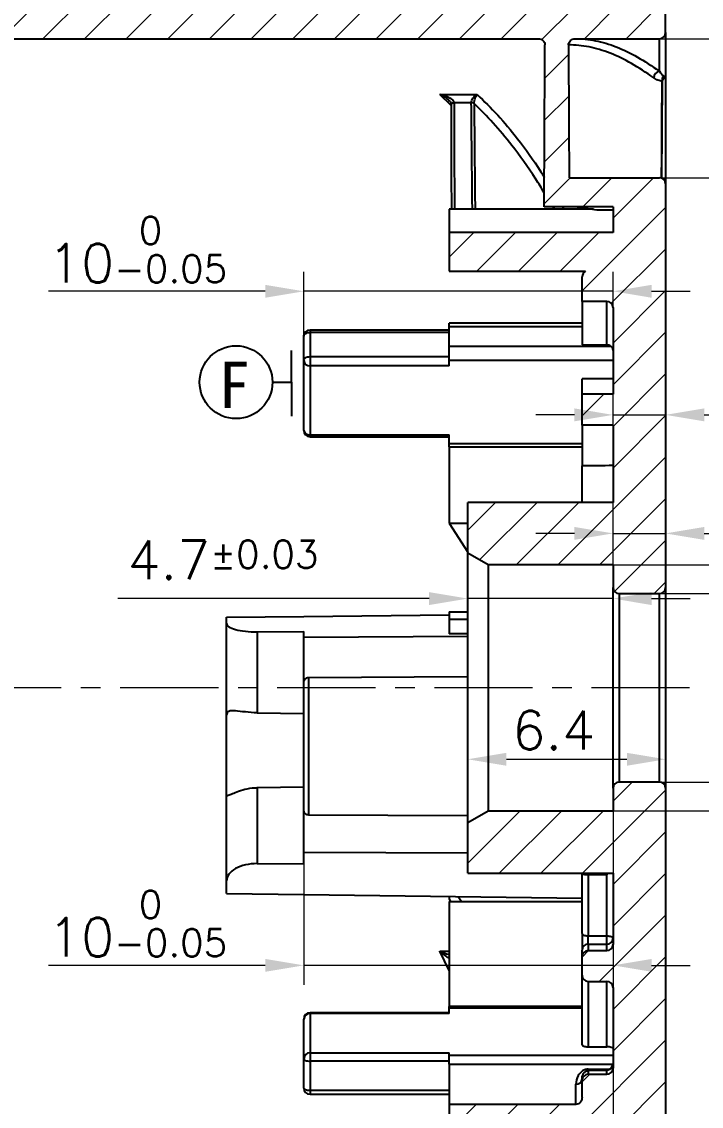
# Model space of a CAD drawing. Header units: millimetres. Extents: x 2517 to 77584, y 486 to 45347.
# Drawn here: x 3261.55 to 3283.54, y 678.5 to 713.58 of the extents above; entities that cross this region are included whole.
import ezdxf

# ---------------------------------------------------------------- set-up
doc = ezdxf.new("R2010")
doc.units = ezdxf.units.MM
doc.linetypes.add('CENTER', pattern=[50.8, 31.75, -6.35, 6.35, -6.35])
for name, color, linetype, lineweight in [('中心线', 1, 'CENTER', 9), ('填充', 3, 'Continuous', 9), ('实线', 7, 'Continuous', 25), ('尺寸标注', 2, 'Continuous', 9)]:
    doc.layers.add(name, color=color, linetype=linetype, lineweight=lineweight)
doc.styles.add('st', font='txt.shx')
doc.styles.get("Standard").update_dxf_attribs({"font": 'simfang.ttf'})
doc.dimstyles.new('st', dxfattribs={"dimscale": 0.5, "dimtxt": 2.5, "dimasz": 2.5, "dimexe": 1.25, "dimexo": 0, "dimtad": 1, "dimtoh": 1, "dimdsep": 46, "dimtxsty": 'st', "dimcen": 0, "dimclrd": 256, "dimclre": 256, "dimclrt": 3, "dimadec": 3, "dimazin": 2, "dimtfac": 1, "dimtmove": 0, "dimatfit": 1, "dimfxl": 1, "dimlwd": -1, "dimlwe": -1, "dimarcsym": 0})
pattern_1 = [(45, (-22.5653, -353.2025), (-0.6735192, 0.6735192), [])]

# ---------------------------------------------------------------- blocks, each defined once
blk = doc.blocks.new('*D163')
at = {"layer": 'Defpoints', "color": 0, "ltscale": 0.1, "transparency": 16777216}
for p in [(3282.18, 695.084), (3282.18, 688.984), (3287.101, 688.984)]:
    blk.add_point(p, dxfattribs=at)
at = {"layer": '尺寸标注', "ltscale": 0.1, "transparency": 16777216}
for p, q in [((3282.18, 695.084), (3287.726, 695.084)), ((3287.101, 693.834), (3287.101, 690.234)), ((3282.18, 688.984), (3287.726, 688.984))]:
    blk.add_line(p, q, dxfattribs=at)
for points in [[(3286.892, 693.834), (3287.309, 693.834), (3287.101, 695.084)], [(3286.892, 690.234), (3287.309, 690.234), (3287.101, 688.984)]]:
    blk.add_solid(points, dxfattribs=at)
at = {"layer": '尺寸标注', "color": 3, "ltscale": 0.1, "transparency": 16777216, "insert": (3286.163, 692.28), "char_height": 1.25, "attachment_point": 5, "rotation": 90, "style": 'st'}
blk.add_mtext('%%c6.1', dxfattribs=at)
blk = doc.blocks.new('*D164')
at = {"layer": 'Defpoints', "color": 0, "ltscale": 0.1, "transparency": 16777216}
for p in [(3280.68, 696.009), (3280.68, 688.059), (3290.807, 688.059)]:
    blk.add_point(p, dxfattribs=at)
at = {"layer": '尺寸标注', "ltscale": 0.1, "transparency": 16777216}
for p, q in [((3280.68, 696.009), (3291.432, 696.009)), ((3290.807, 694.759), (3290.807, 689.309)), ((3280.68, 688.059), (3291.432, 688.059))]:
    blk.add_line(p, q, dxfattribs=at)
for points in [[(3290.598, 694.759), (3291.015, 694.759), (3290.807, 696.009)], [(3290.598, 689.309), (3291.015, 689.309), (3290.807, 688.059)]]:
    blk.add_solid(points, dxfattribs=at)
at = {"layer": '尺寸标注', "color": 3, "ltscale": 0.1, "transparency": 16777216, "insert": (3289.459, 692.034), "char_height": 1.25, "attachment_point": 5, "rotation": 90, "style": 'st'}
blk.add_mtext('%%c8{}{\\H0.71x;\\C3;\\S+0.05^ +0.02;}', dxfattribs=at)
blk = doc.blocks.new('*D166')
at = {"layer": 'Defpoints', "color": 0, "ltscale": 0.1, "transparency": 16777216}
for p in [(3282.28, 714.034), (3301.192, 714.034), (3282.28, 670.034)]:
    blk.add_point(p, dxfattribs=at)
at = {"layer": '尺寸标注', "ltscale": 0.1, "transparency": 16777216}
for p, q in [((3282.28, 714.034), (3301.817, 714.034)), ((3301.192, 671.284), (3301.192, 712.784)), ((3282.28, 670.034), (3301.817, 670.034))]:
    blk.add_line(p, q, dxfattribs=at)
for points in [[(3300.983, 712.784), (3301.4, 712.784), (3301.192, 714.034)], [(3300.983, 671.284), (3301.4, 671.284), (3301.192, 670.034)]]:
    blk.add_solid(points, dxfattribs=at)
at = {"layer": '尺寸标注', "color": 3, "ltscale": 0.1, "transparency": 16777216, "insert": (3299.844, 678.78), "char_height": 1.25, "attachment_point": 5, "rotation": 90, "style": 'st'}
blk.add_mtext('%%c44{}{\\H0.71x;\\C3;\\S-0.02^ -0.05;}', dxfattribs=at)
blk = doc.blocks.new('*D167')
at = {"layer": 'Defpoints', "color": 0, "ltscale": 0.1, "transparency": 16777216}
for p in [(3275.28, 715.634), (3305.964, 715.634), (3275.28, 668.434)]:
    blk.add_point(p, dxfattribs=at)
at = {"layer": '尺寸标注', "ltscale": 0.1, "transparency": 16777216}
for p, q in [((3275.28, 715.634), (3306.589, 715.634)), ((3305.964, 669.684), (3305.964, 714.384)), ((3275.28, 668.434), (3306.589, 668.434))]:
    blk.add_line(p, q, dxfattribs=at)
for points in [[(3305.756, 714.384), (3306.172, 714.384), (3305.964, 715.634)], [(3305.756, 669.684), (3306.172, 669.684), (3305.964, 668.434)]]:
    blk.add_solid(points, dxfattribs=at)
at = {"layer": '尺寸标注', "color": 3, "ltscale": 0.1, "transparency": 16777216, "insert": (3305.026, 690.345), "char_height": 1.25, "attachment_point": 5, "rotation": 90, "style": 'st'}
blk.add_mtext('%%c47.2', dxfattribs=at)
blk = doc.blocks.new('*D168')
at = {"layer": 'Defpoints', "color": 0, "ltscale": 0.1, "transparency": 16777216}
for p in [(3282.18, 708.534), (3282.166, 675.534), (3293.394, 675.534)]:
    blk.add_point(p, dxfattribs=at)
at = {"layer": '尺寸标注', "ltscale": 0.1, "transparency": 16777216}
for p, q in [((3282.18, 708.534), (3294.019, 708.534)), ((3293.394, 707.284), (3293.394, 676.784)), ((3282.166, 675.534), (3294.019, 675.534))]:
    blk.add_line(p, q, dxfattribs=at)
for points in [[(3293.186, 707.284), (3293.602, 707.284), (3293.394, 708.534)], [(3293.186, 676.784), (3293.602, 676.784), (3293.394, 675.534)]]:
    blk.add_solid(points, dxfattribs=at)
at = {"layer": '尺寸标注', "color": 3, "ltscale": 0.1, "transparency": 16777216, "insert": (3292.457, 692.209), "char_height": 1.25, "attachment_point": 5, "rotation": 90, "style": 'st'}
blk.add_mtext('%%c33', dxfattribs=at)
blk = doc.blocks.new('*D169')
at = {"layer": 'Defpoints', "color": 0, "ltscale": 0.1, "transparency": 16777216}
for p in [(3282.18, 713.034), (3282.18, 671.034), (3295.976, 671.034)]:
    blk.add_point(p, dxfattribs=at)
at = {"layer": '尺寸标注', "ltscale": 0.1, "transparency": 16777216}
for p, q in [((3282.18, 713.034), (3296.601, 713.034)), ((3295.976, 711.784), (3295.976, 672.284)), ((3282.18, 671.034), (3296.601, 671.034))]:
    blk.add_line(p, q, dxfattribs=at)
for points in [[(3295.767, 711.784), (3296.184, 711.784), (3295.976, 713.034)], [(3295.767, 672.284), (3296.184, 672.284), (3295.976, 671.034)]]:
    blk.add_solid(points, dxfattribs=at)
at = {"layer": '尺寸标注', "color": 3, "ltscale": 0.1, "transparency": 16777216, "insert": (3295.038, 692.245), "char_height": 1.25, "attachment_point": 5, "rotation": 90, "style": 'st'}
blk.add_mtext('%%c42', dxfattribs=at)
blk = doc.blocks.new('*D174')
at = {"layer": 'Defpoints', "color": 0, "ltscale": 0.1, "transparency": 16777216}
for p in [(3275.98, 692.034), (3282.38, 692.034), (3282.38, 689.722)]:
    blk.add_point(p, dxfattribs=at)
at = {"layer": '尺寸标注', "ltscale": 0.1, "transparency": 16777216}
for p, q in [((3275.98, 692.034), (3275.98, 689.097)), ((3282.38, 692.034), (3282.38, 689.097)), ((3277.23, 689.722), (3281.13, 689.722))]:
    blk.add_line(p, q, dxfattribs=at)
for points in [[(3277.23, 689.93), (3277.23, 689.513), (3275.98, 689.722)], [(3281.13, 689.93), (3281.13, 689.513), (3282.38, 689.722)]]:
    blk.add_solid(points, dxfattribs=at)
at = {"layer": '尺寸标注', "color": 3, "ltscale": 0.1, "transparency": 16777216, "insert": (3278.762, 690.659), "char_height": 1.25, "attachment_point": 5, "style": 'st'}
blk.add_mtext('6.4', dxfattribs=at)
blk = doc.blocks.new('*D175')
at = {"layer": 'Defpoints', "color": 0, "ltscale": 0.1, "transparency": 16777216}
for p in [(3282.38, 700.864), (3280.68, 700.534), (3282.38, 700.534)]:
    blk.add_point(p, dxfattribs=at)
at = {"layer": '尺寸标注', "ltscale": 0.1, "transparency": 16777216}
for p, q in [((3280.68, 700.534), (3280.68, 701.489)), ((3282.38, 700.534), (3282.38, 701.489)), ((3279.43, 700.864), (3278.18, 700.864)), ((3280.68, 700.864), (3282.38, 700.864)), ((3283.63, 700.864), (3287.588, 700.864))]:
    blk.add_line(p, q, dxfattribs=at)
for points in [[(3279.43, 701.073), (3279.43, 700.656), (3280.68, 700.864)], [(3283.63, 701.073), (3283.63, 700.656), (3282.38, 700.864)]]:
    blk.add_solid(points, dxfattribs=at)
at = {"layer": '尺寸标注', "color": 3, "ltscale": 0.1, "transparency": 16777216, "insert": (3286.234, 701.802), "char_height": 1.25, "attachment_point": 5, "style": 'st'}
blk.add_mtext('1.7', dxfattribs=at)
blk = doc.blocks.new('*D176')
at = {"layer": 'Defpoints', "color": 0, "ltscale": 0.1, "transparency": 16777216}
for p in [(3280.68, 688.059), (3270.68, 686.341), (3280.68, 683.055)]:
    blk.add_point(p, dxfattribs=at)
at = {"layer": '尺寸标注', "ltscale": 0.1, "transparency": 16777216}
for p, q in [((3280.68, 688.059), (3280.68, 682.43)), ((3270.68, 686.341), (3270.68, 682.43)), ((3269.43, 683.055), (3262.426, 683.055)), ((3280.68, 683.055), (3270.68, 683.055)), ((3281.93, 683.055), (3283.18, 683.055))]:
    blk.add_line(p, q, dxfattribs=at)
for points in [[(3269.43, 683.263), (3269.43, 682.847), (3270.68, 683.055)], [(3281.93, 683.263), (3281.93, 682.847), (3280.68, 683.055)]]:
    blk.add_solid(points, dxfattribs=at)
at = {"layer": '尺寸标注', "color": 3, "ltscale": 0.1, "transparency": 16777216, "insert": (3265.303, 684.403), "char_height": 1.25, "attachment_point": 5, "style": 'st'}
blk.add_mtext('10{}{\\H0.71x;\\C3;\\S 0^ -0.05;}', dxfattribs=at)
blk = doc.blocks.new('*D182')
at = {"layer": 'Defpoints', "color": 0, "ltscale": 0.1, "transparency": 16777216}
for p in [(3280.68, 704.862), (3270.68, 703.408), (3280.68, 696.009)]:
    blk.add_point(p, dxfattribs=at)
at = {"layer": '尺寸标注', "ltscale": 0.1, "transparency": 16777216}
for p, q in [((3270.68, 703.408), (3270.68, 705.487)), ((3280.68, 696.009), (3280.68, 705.487)), ((3269.43, 704.862), (3262.426, 704.862)), ((3280.68, 704.862), (3270.68, 704.862)), ((3281.93, 704.862), (3283.18, 704.862))]:
    blk.add_line(p, q, dxfattribs=at)
for points in [[(3269.43, 705.07), (3269.43, 704.653), (3270.68, 704.862)], [(3281.93, 705.07), (3281.93, 704.653), (3280.68, 704.862)]]:
    blk.add_solid(points, dxfattribs=at)
at = {"layer": '尺寸标注', "color": 3, "ltscale": 0.1, "transparency": 16777216, "insert": (3265.303, 706.21), "char_height": 1.25, "attachment_point": 5, "style": 'st'}
blk.add_mtext('10{}{\\H0.71x;\\C3;\\S 0^ -0.05;}', dxfattribs=at)
blk = doc.blocks.new('*D278')
at = {"layer": 'Defpoints', "color": 0, "ltscale": 0.1, "transparency": 16777216}
for p in [(3282.38, 697.029), (3280.68, 692.034), (3282.38, 692.034)]:
    blk.add_point(p, dxfattribs=at)
at = {"layer": '尺寸标注', "ltscale": 0.1, "transparency": 16777216}
for p, q in [((3280.68, 692.034), (3280.68, 697.654)), ((3282.38, 692.034), (3282.38, 697.654)), ((3279.43, 697.029), (3278.18, 697.029)), ((3280.68, 697.029), (3282.38, 697.029)), ((3283.63, 697.029), (3287.588, 697.029))]:
    blk.add_line(p, q, dxfattribs=at)
for points in [[(3279.43, 697.238), (3279.43, 696.821), (3280.68, 697.029)], [(3283.63, 697.238), (3283.63, 696.821), (3282.38, 697.029)]]:
    blk.add_solid(points, dxfattribs=at)
at = {"layer": '尺寸标注', "color": 3, "ltscale": 0.1, "transparency": 16777216, "insert": (3286.234, 697.967), "char_height": 1.25, "attachment_point": 5, "style": 'st'}
blk.add_mtext('1.7', dxfattribs=at)
blk = doc.blocks.new('*D315')
at = {"layer": 'Defpoints', "color": 0, "ltscale": 0.1, "transparency": 16777216}
for p in [(3280.68, 694.921), (3275.98, 692.034), (3280.68, 692.034)]:
    blk.add_point(p, dxfattribs=at)
at = {"layer": '尺寸标注', "ltscale": 0.1, "transparency": 16777216}
for p, q in [((3275.98, 692.034), (3275.98, 695.546)), ((3280.68, 692.034), (3280.68, 695.546)), ((3274.73, 694.921), (3264.665, 694.921)), ((3280.68, 694.921), (3275.98, 694.921)), ((3281.93, 694.921), (3283.18, 694.921))]:
    blk.add_line(p, q, dxfattribs=at)
for points in [[(3274.73, 695.129), (3274.73, 694.712), (3275.98, 694.921)], [(3281.93, 695.129), (3281.93, 694.712), (3280.68, 694.921)]]:
    blk.add_solid(points, dxfattribs=at)
at = {"layer": '尺寸标注', "color": 3, "ltscale": 0.1, "transparency": 16777216, "insert": (3268.063, 696.171), "char_height": 1.25, "attachment_point": 5, "style": 'st'}
blk.add_mtext('4.7{}{\\A0;{\\H1.5x;}{\\A2;\\H0.71x;\\C3;%%p0.03}}', dxfattribs=at)
blk = doc.blocks.new('*D501')
at = {"layer": 'Defpoints', "color": 0, "ltscale": 0.1, "transparency": 16777216}
for p in [(3280.68, 688.059), (3275.38, 668.534), (3275.38, 661.484)]:
    blk.add_point(p, dxfattribs=at)
at = {"layer": '尺寸标注', "ltscale": 0.1, "transparency": 16777216}
for p, q in [((3280.68, 688.059), (3280.68, 660.859)), ((3275.38, 668.534), (3275.38, 660.859)), ((3279.588, 663.672), (3276.463, 663.672)), ((3276.463, 663.672), (3276.463, 661.797)), ((3279.588, 661.797), (3279.588, 663.672)), ((3276.463, 661.797), (3279.588, 661.797)), ((3279.43, 661.484), (3276.63, 661.484))]:
    blk.add_line(p, q, dxfattribs=at)
for points in [[(3276.63, 661.693), (3276.63, 661.276), (3275.38, 661.484)], [(3279.43, 661.693), (3279.43, 661.276), (3280.68, 661.484)]]:
    blk.add_solid(points, dxfattribs=at)
at = {"layer": '尺寸标注', "color": 3, "ltscale": 0.1, "transparency": 16777216, "insert": (3278.026, 662.734), "char_height": 1.25, "attachment_point": 5, "style": 'st'}
blk.add_mtext('5.3', dxfattribs=at)

msp = doc.modelspace()

# ---------------------------------------------------------------- hatches: boundary and pattern name
at = {"layer": '填充'}
h = msp.add_hatch(dxfattribs=at)
h.set_pattern_fill('ANSI31', color=256, scale=0.3, style=0)
h.set_pattern_definition(pattern_1)
edge = h.paths.add_edge_path()
edge.add_spline(control_points=[(3279.24, 712.8329), (3279.2399, 712.8542), (3279.2436, 712.8757), (3279.2506, 712.8957), (3279.2577, 712.9157), (3279.2682, 712.9348), (3279.2813, 712.9515), (3279.2947, 712.9687), (3279.3112, 712.9838), (3279.3293, 712.996), (3279.3487, 713.009), (3279.3704, 713.0189), (3279.3928, 713.0252), (3279.413, 713.0309), (3279.4342, 713.0338), (3279.4552, 713.0338)], knot_values=[0, 0, 0, 0, 0.0000637, 0.0000637, 0.0000637, 0.0001272, 0.0001272, 0.0001272, 0.0001927, 0.0001927, 0.0001927, 0.0002625, 0.0002625, 0.0002625, 0.0003253, 0.0003253, 0.0003253, 0.0003253], weights=[1, 1, 1, 1, 1, 1, 1, 1, 1, 1, 1, 1, 1, 1, 1, 1], degree=3, periodic=0)
edge.add_line((3279.4552, 713.0338), (3282.1801, 713.0338))
edge.add_arc((3282.1801, 713.2338), 0.2, 270, 360)
edge.add_line((3282.3801, 713.2338), (3282.3801, 713.9338))
edge.add_arc((3282.2801, 713.9338), 0.1, 360, 450)
edge.add_line((3282.2801, 714.0338), (3275.3801, 714.0338))
edge.add_line((3275.3801, 714.0338), (3275.3801, 715.5338))
edge.add_arc((3275.2801, 715.5338), 0.1, 0, 90)
edge.add_line((3275.2801, 715.6338), (3273.4801, 715.6338))
edge.add_arc((3273.4801, 715.5338), 0.1, 90, 180)
edge.add_line((3273.3801, 715.5338), (3273.3801, 714.9338))
edge.add_arc((3273.1801, 714.9338), 0.2, -90, 0, ccw=False)
edge.add_line((3273.1801, 714.7338), (3257.9801, 714.7338))
edge.add_arc((3257.9801, 714.5338), 0.2, 90.00004, 179.99983)
edge.add_line((3257.7801, 714.5338), (3257.7801, 713.1338))
edge.add_arc((3257.8801, 713.1338), 0.1, 180.00008, 269.99992)
edge.add_line((3257.8801, 713.0338), (3278.2621, 713.0338))
edge.add_spline(control_points=[(3278.2621, 713.0338), (3278.2876, 713.0338), (3278.3135, 713.0295), (3278.3375, 713.0211), (3278.3617, 713.0127), (3278.3847, 713), (3278.4044, 712.9838), (3278.4234, 712.9682), (3278.4399, 712.949), (3278.4521, 712.9277), (3278.4634, 712.9079), (3278.4713, 712.8857), (3278.475, 712.8632), (3278.4766, 712.8532), (3278.4773, 712.843), (3278.4773, 712.8329)], knot_values=[0, 0, 0, 0, 0.0000765, 0.0000765, 0.0000765, 0.0001532, 0.0001532, 0.0001532, 0.0002269, 0.0002269, 0.0002269, 0.0002953, 0.0002953, 0.0002953, 0.0003253, 0.0003253, 0.0003253, 0.0003253], weights=[1, 1, 1, 1, 1, 1, 1, 1, 1, 1, 1, 1, 1, 1, 1, 1], degree=3, periodic=0)
edge.add_spline(control_points=[(3278.4773, 712.8329), (3278.473, 711.8594), (3278.4686, 710.886), (3278.464, 709.9125), (3278.4604, 709.141), (3278.4567, 708.3695), (3278.4528, 707.598)], knot_values=[0.0000613, 0.0000613, 0.0000613, 0.0000613, 0.0029817, 0.0029817, 0.0029817, 0.0052963, 0.0052963, 0.0052963, 0.0052963], weights=[1, 1, 1, 1, 1, 1, 1], degree=3, periodic=0)
edge.add_line((3278.4528, 707.598), (3280.6801, 707.598))
edge.add_line((3280.6801, 707.598), (3280.6801, 706.764))
edge.add_line((3280.6801, 706.764), (3275.3801, 706.764))
edge.add_line((3275.3801, 706.764), (3275.3801, 705.5114))
edge.add_line((3275.3801, 705.5114), (3279.788, 705.5114))
edge.add_arc((3279.8801, 705.3338), 0.2, 117.42016, 180)
edge.add_line((3279.6801, 705.3338), (3279.6801, 704.5338))
edge.add_line((3279.6801, 704.5338), (3280.4801, 704.5338))
edge.add_arc((3280.4801, 704.3338), 0.2, 0, 90, ccw=False)
edge.add_line((3280.6801, 704.3338), (3280.6801, 701.5338))
edge.add_line((3280.6801, 701.5338), (3279.6801, 701.5338))
edge.add_line((3279.6801, 701.5338), (3279.6801, 700.5338))
edge.add_line((3279.6801, 700.5338), (3280.6801, 700.5338))
edge.add_line((3280.6801, 700.5338), (3280.6801, 698.0338))
edge.add_line((3280.6801, 698.0338), (3275.9801, 698.0338))
edge.add_line((3275.9801, 698.0338), (3275.9801, 696.3934))
edge.add_line((3275.9801, 696.3934), (3276.6462, 696.0088))
edge.add_line((3276.6462, 696.0088), (3280.6801, 696.0088))
edge.add_line((3280.6801, 696.0088), (3280.6801, 695.2838))
edge.add_arc((3280.8801, 695.2838), 0.2, 180, 270)
edge.add_line((3280.8801, 695.0838), (3282.1801, 695.0838))
edge.add_arc((3282.1801, 695.2838), 0.2, 270, 360)
edge.add_line((3282.3801, 695.2838), (3282.3801, 708.3338))
edge.add_arc((3282.1801, 708.3338), 0.2, 360, 450)
edge.add_line((3282.1801, 708.5338), (3279.2579, 708.5338))
edge.add_line((3279.2579, 708.5338), (3279.24, 712.8329))
h = msp.add_hatch(dxfattribs=at)
h.set_pattern_fill('ANSI31', color=256, scale=0.3, style=0)
h.set_pattern_definition(pattern_1)
edge = h.paths.add_edge_path()
edge.add_spline(control_points=[(3278.4528, 676.4697), (3278.4571, 675.6188), (3278.4612, 674.7678), (3278.4652, 673.9168), (3278.4693, 673.0228), (3278.4734, 672.1288), (3278.4773, 671.2348)], knot_values=[0.0013669, 0.0013669, 0.0013669, 0.0013669, 0.0039199, 0.0039199, 0.0039199, 0.0066019, 0.0066019, 0.0066019, 0.0066019], weights=[1, 1, 1, 1, 1, 1, 1], degree=3, periodic=0)
edge.add_spline(control_points=[(3278.4773, 671.2348), (3278.4774, 671.2136), (3278.4737, 671.192), (3278.4667, 671.172), (3278.4597, 671.152), (3278.4492, 671.1329), (3278.4361, 671.1162), (3278.4226, 671.099), (3278.4062, 671.0839), (3278.388, 671.0717), (3278.3687, 671.0587), (3278.347, 671.0488), (3278.3246, 671.0425), (3278.3043, 671.0368), (3278.2831, 671.0338), (3278.2621, 671.0338)], knot_values=[0, 0, 0, 0, 0.0000637, 0.0000637, 0.0000637, 0.0001272, 0.0001272, 0.0001272, 0.0001927, 0.0001927, 0.0001927, 0.0002625, 0.0002625, 0.0002625, 0.0003253, 0.0003253, 0.0003253, 0.0003253], weights=[1, 1, 1, 1, 1, 1, 1, 1, 1, 1, 1, 1, 1, 1, 1, 1], degree=3, periodic=0)
edge.add_line((3278.2621, 671.0338), (3257.8801, 671.0338))
edge.add_arc((3257.8801, 670.9338), 0.1, 90.00008, 179.99954)
edge.add_line((3257.7801, 670.9338), (3257.7801, 668.5338))
edge.add_arc((3257.8801, 668.5338), 0.1, 179.99974, 269.99992)
edge.add_line((3257.8801, 668.4338), (3275.2801, 668.4338))
edge.add_arc((3275.2801, 668.5338), 0.1, 270, 360)
edge.add_line((3275.3801, 668.5338), (3275.3801, 670.0338))
edge.add_line((3275.3801, 670.0338), (3282.2801, 670.0338))
edge.add_arc((3282.2801, 670.1338), 0.1, 270, 360)
edge.add_line((3282.3801, 670.1338), (3282.3801, 670.8338))
edge.add_arc((3282.1801, 670.8338), 0.2, 360, 450)
edge.add_line((3282.1801, 671.0338), (3279.4552, 671.0338))
edge.add_spline(control_points=[(3279.4552, 671.0338), (3279.4297, 671.0338), (3279.4039, 671.0382), (3279.3798, 671.0466), (3279.3557, 671.055), (3279.3327, 671.0677), (3279.3129, 671.0839), (3279.2939, 671.0995), (3279.2774, 671.1187), (3279.2652, 671.14), (3279.2539, 671.1598), (3279.246, 671.182), (3279.2424, 671.2045), (3279.2408, 671.2145), (3279.24, 671.2246), (3279.24, 671.2347)], knot_values=[0, 0, 0, 0, 0.0000765, 0.0000765, 0.0000765, 0.0001532, 0.0001532, 0.0001532, 0.0002269, 0.0002269, 0.0002269, 0.0002954, 0.0002954, 0.0002954, 0.0003253, 0.0003253, 0.0003253, 0.0003253], weights=[1, 1, 1, 1, 1, 1, 1, 1, 1, 1, 1, 1, 1, 1, 1, 1], degree=3, periodic=0)
edge.add_line((3279.24, 671.2347), (3279.2579, 675.5338))
edge.add_line((3279.2579, 675.5338), (3282.1801, 675.5338))
edge.add_arc((3282.1801, 675.7338), 0.2, 270, 360)
edge.add_line((3282.3801, 675.7338), (3282.3801, 688.7838))
edge.add_arc((3282.1801, 688.7838), 0.2, 0, 90)
edge.add_line((3282.1801, 688.9838), (3280.8801, 688.9838))
edge.add_arc((3280.8801, 688.7838), 0.2, 90, 180)
edge.add_line((3280.6801, 688.7838), (3280.6801, 688.0588))
edge.add_line((3280.6801, 688.0588), (3276.8462, 688.0588))
edge.add_line((3276.8462, 688.0588), (3275.9801, 687.5588))
edge.add_line((3275.9801, 687.5588), (3275.9801, 686.0338))
edge.add_line((3275.9801, 686.0338), (3280.6801, 686.0338))
edge.add_line((3280.6801, 686.0338), (3280.6801, 683.7338))
edge.add_arc((3280.4801, 683.7338), 0.2, -90, 0, ccw=False)
edge.add_line((3280.4801, 683.5338), (3279.8801, 683.5338))
edge.add_arc((3279.8801, 683.3338), 0.2, 90, 180)
edge.add_line((3279.6801, 683.3338), (3279.6801, 682.7338))
edge.add_arc((3279.8801, 682.7338), 0.2, 180, 270)
edge.add_line((3279.8801, 682.5338), (3280.4801, 682.5338))
edge.add_arc((3280.4801, 682.3338), 0.2, 0, 90, ccw=False)
edge.add_line((3280.6801, 682.3338), (3280.6801, 679.7338))
edge.add_arc((3280.4801, 679.7338), 0.2, -90, 0, ccw=False)
edge.add_line((3280.4801, 679.5338), (3279.8801, 679.5338))
edge.add_arc((3279.8801, 679.3338), 0.2, 90, 180)
edge.add_line((3279.6801, 679.3338), (3279.6801, 678.7771))
edge.add_spline(control_points=[(3279.6801, 678.7771), (3279.6801, 678.7703), (3279.6799, 678.7636), (3279.6793, 678.7569), (3279.6771, 678.7296), (3279.6701, 678.7024), (3279.6587, 678.6775), (3279.6476, 678.6532), (3279.6319, 678.6304), (3279.6128, 678.6117), (3279.5952, 678.5946), (3279.5741, 678.5803), (3279.5514, 678.5708), (3279.5391, 678.5656), (3279.5261, 678.5617), (3279.5129, 678.5593), (3279.5021, 678.5573), (3279.4911, 678.5563), (3279.4801, 678.5563)], knot_values=[0.0010224, 0.0010224, 0.0010224, 0.0010224, 0.0010425, 0.0010425, 0.0010425, 0.0011246, 0.0011246, 0.0011246, 0.0012051, 0.0012051, 0.0012051, 0.001279, 0.001279, 0.001279, 0.0013188, 0.0013188, 0.0013188, 0.0013516, 0.0013516, 0.0013516, 0.0013516], weights=[1, 1, 1, 1, 1, 1, 1, 1, 1, 1, 1, 1, 1, 1, 1, 1, 1, 1, 1], degree=3, periodic=0)
edge.add_line((3279.4801, 678.5563), (3275.3801, 678.5563))
edge.add_line((3275.3801, 678.5563), (3275.3801, 677.3037))
edge.add_line((3275.3801, 677.3037), (3280.6801, 677.3037))
edge.add_line((3280.6801, 677.3037), (3280.6801, 676.4697))
edge.add_line((3280.6801, 676.4697), (3278.4528, 676.4697))

# ---------------------------------------------------------------- linework, layer by layer
at = {"layer": '中心线', "ltscale": 0.1}
msp.add_line((3283.1558, 692.0338), (3256.3162, 692.0338), dxfattribs=at)
at = {"layer": '实线'}
for p, q in [((3282.3801, 713.2338), (3282.3801, 713.9338)), ((3257.8801, 713.0338), (3278.2621, 713.0338)), ((3279.4552, 713.0338), (3282.1801, 713.0338)), ((3282.1801, 711.9806), (3282.1801, 713.0338)), ((3282.3801, 713.2338), (3282.3801, 708.3338)), ((3282.2635, 708.5143), (3282.2753, 711.6741)), ((3275.074, 711.2259), (3276.2902, 711.2259)), ((3275.4404, 710.8766), (3275.074, 711.2259)), ((3276.0961, 710.9602), (3275.5402, 710.9602)), ((3279.2579, 708.5338), (3282.1801, 708.5338)), ((3282.3801, 708.3338), (3282.3801, 695.2838)), ((3280.0454, 707.5187), (3275.3801, 707.5187)), ((3275.3801, 707.5187), (3275.3801, 706.764)), ((3280.6801, 707.598), (3278.4528, 707.598)), ((3278.7826, 707.5187), (3278.7337, 707.598)), ((3279.5209, 707.598), (3280.1596, 707.5014)), ((3280.1596, 707.5014), (3280.6801, 707.5014)), ((3280.6801, 707.598), (3280.6801, 706.764)), ((3275.3801, 706.764), (3275.3801, 705.5114)), ((3280.6801, 706.764), (3275.3801, 706.764)), ((3275.3801, 705.5114), (3279.788, 705.5114)), ((3279.6801, 704.5338), (3279.6801, 705.3338)), ((3280.4801, 704.5338), (3279.6801, 704.5338)), ((3279.6801, 704.5338), (3279.6801, 703.1252)), ((3280.4801, 703.1252), (3280.4801, 704.5338)), ((3280.6801, 704.3338), (3280.6801, 701.5338)), ((3275.3801, 703.6076), (3270.8801, 703.6076)), ((3270.8801, 703.6076), (3270.8801, 703.5334)), ((3270.8801, 703.5334), (3270.8801, 702.7485)), ((3275.3801, 703.5334), (3270.8801, 703.5334)), ((3279.6801, 703.8332), (3275.3801, 703.8332)), ((3275.3801, 703.722), (3275.3801, 703.8332)), ((3275.3801, 703.722), (3279.6801, 703.722)), ((3275.3801, 703.0909), (3275.3801, 703.722)), ((3270.6801, 702.6226), (3270.6801, 703.4076)), ((3275.3801, 702.6391), (3275.3801, 703.0909)), ((3275.3801, 703.0909), (3280.6044, 703.0909)), ((3279.6801, 703.1252), (3280.4801, 703.1252)), ((3270.6801, 700.3571), (3270.6801, 702.6226)), ((3270.8801, 702.7485), (3270.8801, 702.4504)), ((3270.8801, 702.7485), (3275.3801, 702.7485)), ((3275.3801, 702.6391), (3280.6801, 702.6391)), ((3275.3801, 702.4504), (3275.3801, 702.6391)), ((3270.8801, 702.4504), (3270.8801, 700.2217)), ((3275.3801, 702.4504), (3270.8801, 702.4504)), ((3279.6801, 701.5338), (3279.6801, 702.0246)), ((3280.6801, 701.5338), (3279.6801, 701.5338)), ((3279.6801, 700.5338), (3279.6801, 701.5338)), ((3280.6801, 700.5338), (3279.6801, 700.5338)), ((3279.6801, 700.5338), (3279.6801, 699.2136)), ((3280.6801, 700.5338), (3280.6801, 698.0338)), ((3270.8801, 700.2217), (3275.3801, 700.2217)), ((3270.8801, 700.2217), (3270.8801, 700.1571)), ((3270.8801, 700.1571), (3275.3801, 700.1571)), ((3275.3801, 699.9371), (3275.3801, 700.2217)), ((3275.3801, 699.8331), (3275.3801, 699.9371)), ((3275.3801, 699.9371), (3279.6801, 699.9371)), ((3275.3801, 699.8331), (3279.6801, 699.8331)), ((3275.3801, 699.8331), (3275.3801, 697.357)), ((3279.6801, 698.0338), (3279.6801, 699.2136)), ((3275.9801, 696.5088), (3275.9801, 698.0338)), ((3280.6801, 698.0338), (3275.9801, 698.0338)), ((3275.3801, 697.357), (3275.3815, 697.357)), ((3275.3815, 697.357), (3275.9801, 697.357)), ((3275.3815, 697.357), (3275.9801, 696.4258)), ((3275.9801, 687.5588), (3275.9801, 696.5088)), ((3276.6462, 696.0088), (3275.9801, 696.3934)), ((3280.6801, 696.0088), (3276.6462, 696.0088)), ((3276.6462, 696.0088), (3276.6462, 688.0588)), ((3280.6801, 696.0088), (3280.6801, 695.2838)), ((3280.6801, 688.7838), (3280.6801, 695.2838)), ((3282.3801, 695.2838), (3282.3801, 688.7838)), ((3280.8801, 695.0838), (3282.1801, 695.0838)), ((3280.8801, 695.0838), (3280.8801, 688.9838)), ((3282.1801, 688.9838), (3282.1801, 695.0838)), ((3275.3801, 694.494), (3275.3801, 694.2571)), ((3275.3801, 694.494), (3275.9801, 694.494)), ((3268.1801, 694.1132), (3268.1801, 694.3155)), ((3268.1801, 691.1548), (3268.1801, 694.1132)), ((3275.3801, 694.2571), (3275.3801, 693.7768)), ((3275.3801, 694.2571), (3275.9801, 694.2571)), ((3269.1714, 693.8437), (3270.6801, 693.8532)), ((3269.1714, 693.8437), (3269.1714, 691.2264)), ((3270.6801, 693.6687), (3270.6801, 693.8532)), ((3270.6801, 693.6687), (3275.9801, 693.7021)), ((3270.6801, 692.2073), (3270.6801, 693.6687)), ((3270.8288, 692.3693), (3270.8288, 687.9196)), ((3270.6801, 688.0723), (3270.6801, 692.2073)), ((3268.1801, 688.5636), (3268.1801, 691.1548)), ((3269.1714, 691.2264), (3270.6801, 691.2082)), ((3269.1714, 688.8037), (3270.6801, 688.8255)), ((3269.1714, 688.8037), (3269.1714, 686.3459)), ((3282.1801, 688.9838), (3280.8801, 688.9838)), ((3268.1801, 685.7895), (3268.1801, 688.5636)), ((3280.6801, 688.7838), (3280.6801, 688.0588)), ((3282.3801, 688.7838), (3282.3801, 675.7338)), ((3270.6801, 686.7158), (3270.6801, 688.0723)), ((3275.9801, 687.6743), (3276.6462, 688.0588)), ((3276.6462, 688.0588), (3280.6801, 688.0588)), ((3275.9801, 686.0338), (3275.9801, 687.5588)), ((3270.6801, 686.7158), (3275.9801, 686.6998)), ((3270.6801, 686.3414), (3270.6801, 686.7158)), ((3269.1714, 686.3459), (3270.6801, 686.3414)), ((3275.9801, 686.0338), (3280.6801, 686.0338)), ((3279.6801, 684.083), (3279.6801, 686.0107)), ((3279.8767, 685.9992), (3279.8767, 684.0113)), ((3280.4836, 684.0089), (3280.4836, 685.9973)), ((3280.6801, 686.0338), (3280.6801, 683.7338)), ((3268.1801, 685.3792), (3268.1801, 685.7895)), ((3275.3801, 685.2875), (3275.3801, 685.1914)), ((3275.3822, 685.2875), (3275.3823, 685.1914)), ((3275.6721, 685.2838), (3275.7762, 685.1237)), ((3275.3801, 685.1914), (3275.3823, 685.1914)), ((3275.3801, 685.1237), (3275.3801, 681.7295)), ((3275.3801, 685.1237), (3279.6801, 685.1237)), ((3275.3823, 685.1914), (3275.4225, 685.1237)), ((3279.6801, 683.3338), (3279.6801, 683.5495)), ((3279.8801, 683.7446), (3279.8801, 683.5338)), ((3279.8801, 683.5338), (3280.4801, 683.5338)), ((3280.4801, 683.5338), (3280.4801, 683.7422)), ((3275.074, 683.5094), (3275.3801, 683.5094)), ((3275.3801, 682.8897), (3275.074, 683.5094)), ((3279.6801, 682.7338), (3279.6801, 683.3338)), ((3279.6801, 680.4797), (3279.6801, 682.7338)), ((3279.8767, 682.5339), (3279.8767, 680.4217)), ((3279.8801, 682.5338), (3280.4801, 682.5338)), ((3280.4836, 680.4188), (3280.4836, 682.5338)), ((3280.6801, 682.3338), (3280.6801, 679.7338)), ((3275.3801, 681.5195), (3270.8801, 681.5195)), ((3270.8801, 681.5195), (3270.8801, 681.4937)), ((3270.8801, 681.4937), (3270.8801, 680.2246)), ((3275.3801, 681.4937), (3270.8801, 681.4937)), ((3279.6801, 681.7295), (3275.3801, 681.7295)), ((3275.3801, 681.6861), (3275.3801, 681.7295)), ((3275.3801, 681.4937), (3275.3801, 681.6861)), ((3275.3801, 681.6861), (3279.6801, 681.6861)), ((3270.6801, 680.0294), (3270.6801, 681.3195)), ((3270.6801, 679.0864), (3270.6801, 680.0294)), ((3270.8801, 680.2246), (3275.3801, 680.2246)), ((3270.8801, 680.2246), (3270.8801, 679.9577)), ((3275.3801, 680.1474), (3275.3801, 680.2246)), ((3275.3801, 680.1474), (3280.6801, 680.1474)), ((3275.3801, 679.8564), (3275.3801, 680.1474)), ((3275.3801, 679.9577), (3270.8801, 679.9577)), ((3270.8801, 679.9577), (3270.8801, 679.0147)), ((3275.3801, 679.8564), (3275.3801, 678.5563)), ((3275.3801, 679.8564), (3280.6753, 679.8564)), ((3279.8801, 679.6972), (3280.583, 679.6972)), ((3279.8801, 679.6543), (3279.8801, 679.6972)), ((3279.6801, 679.3338), (3279.6801, 679.3782)), ((3279.6801, 678.7771), (3279.6801, 679.3338)), ((3280.4801, 679.6543), (3279.8801, 679.6543)), ((3279.8801, 679.6543), (3279.8801, 679.5338)), ((3279.8801, 679.5338), (3280.4801, 679.5338)), ((3280.4801, 679.5338), (3280.4801, 679.6543)), ((3270.8801, 679.0147), (3275.3801, 679.0147)), ((3270.8801, 679.0147), (3270.8801, 678.8864)), ((3279.4801, 678.5563), (3279.4801, 679.2118)), ((3270.8801, 678.8864), (3275.3801, 678.8864)), ((3275.3801, 678.5563), (3275.3801, 677.3037)), ((3279.4801, 678.5563), (3275.3801, 678.5563))]:
    msp.add_line(p, q, dxfattribs=at)
at = {"layer": '实线', "color": 1, "ltscale": 0.1}
for p, q in [((3270.2816, 701.9203), (3270.2816, 702.9483)), ((3269.6666, 701.9203), (3270.2816, 701.9203)), ((3270.2816, 701.9203), (3270.2816, 700.8249))]:
    msp.add_line(p, q, dxfattribs=at)
at = {"layer": '实线', "flags": 128}
for points in [[(3279.24, 712.8329), (3279.2508, 710.2416), (3279.2579, 708.5338)], [(3275.4402, 710.9188), (3275.4405, 710.9219), (3275.4454, 710.932), (3275.4562, 710.9413), (3275.4722, 710.9492), (3275.4923, 710.9552), (3275.5155, 710.9591), (3275.5402, 710.9604)], [(3275.4402, 710.9184), (3275.4405, 710.9216), (3275.4454, 710.9317), (3275.4562, 710.941), (3275.4722, 710.9489), (3275.4923, 710.955), (3275.5155, 710.9588), (3275.5402, 710.9602)], [(3270.6801, 703.4076), (3270.684, 703.4321), (3270.6954, 703.4557), (3270.7139, 703.4775), (3270.7387, 703.4966), (3270.769, 703.5122), (3270.8036, 703.5238), (3270.8411, 703.531), (3270.8801, 703.5334)], [(3270.6801, 702.6226), (3270.684, 702.6472), (3270.6954, 702.6708), (3270.7139, 702.6925), (3270.7387, 702.7116), (3270.769, 702.7273), (3270.8036, 702.7389), (3270.8411, 702.7461), (3270.8801, 702.7485)], [(3268.1801, 694.3155), (3270.6801, 694.3432), (3275.3801, 694.3954)], [(3270.8288, 692.3693), (3275.9592, 692.3983), (3275.9801, 692.3984)], [(3270.8288, 687.9196), (3275.9592, 687.9062), (3275.9801, 687.9061)], [(3279.8767, 685.9992), (3279.8765, 686.0301), (3279.8765, 686.0338)], [(3268.1801, 685.3792), (3270.6801, 685.3474), (3279.6801, 685.2328)], [(3279.6801, 684.083), (3279.6839, 684.0691), (3279.695, 684.0558), (3279.7131, 684.0435), (3279.7375, 684.0327), (3279.7672, 684.0238), (3279.8012, 684.0171), (3279.8381, 684.0129), (3279.8767, 684.0113)], [(3280.4836, 684.0089), (3280.5222, 684.0073), (3280.5591, 684.0031), (3280.5931, 683.9964), (3280.6228, 683.9875), (3280.6472, 683.9767), (3280.6653, 683.9644), (3280.6764, 683.9511), (3280.6801, 683.9373)], [(3270.6801, 680.0294), (3270.684, 680.0154), (3270.6954, 680.0019), (3270.7139, 679.9895), (3270.7387, 679.9787), (3270.769, 679.9698), (3270.8036, 679.9631), (3270.8411, 679.9591), (3270.8801, 679.9577)], [(3270.6801, 679.0864), (3270.684, 679.0724), (3270.6954, 679.059), (3270.7139, 679.0466), (3270.7387, 679.0357), (3270.769, 679.0268), (3270.8036, 679.0202), (3270.8411, 679.0161), (3270.8801, 679.0147)]]:
    msp.add_lwpolyline(points, dxfattribs=at)
at = {"layer": '实线', "color": 1, "ltscale": 0.1}
msp.add_circle((3268.4885, 701.9203), 1.1781, dxfattribs=at)
at = {"layer": '实线'}
for centre, radius, start, end in [((3282.1801, 713.2338), 0.2, 270, 0), ((3282.2172, 711.7637), 0.2201, 99.70177, 179.64717), ((3282.4725, 711.6946), 0.208, 139.3067, 188.72861), ((3276.1066, 710.8154), 0.1451, 56.15344, 94.11901), ((3276.1073, 710.8146), 0.1446, 56.3762, 94.43581), ((3282.1801, 708.3338), 0.2, 0, 90), ((3279.8801, 705.3338), 0.2, 117.42016, 180), ((3280.4801, 704.3338), 0.2, 0, 90), ((3270.8801, 703.4076), 0.2, 90, 180), ((3270.8672, 702.6376), 0.1877, 184.59571, 273.95536), ((3270.8801, 700.3571), 0.2, 180, 270), ((3270.853, 700.3971), 0.1775, 193.04353, 278.7855), ((3280.8801, 695.2838), 0.2, 180, 270), ((3282.1801, 695.2838), 0.2, 270, 0), ((3280.8801, 688.7838), 0.2, 90, 180), ((3282.1801, 688.7838), 0.2, 0, 90), ((3274.4562, 683.9544), 6.0276, 357.98228, 0.51841), ((3280.4826, 683.9397), 0.1976, 269.29807, 359.28029), ((3279.8777, 683.547), 0.1976, 89.29004, 179.27188), ((3279.8801, 683.3338), 0.2, 90, 180), ((3280.4801, 683.7338), 0.2, 270, 0), ((3279.8801, 682.7338), 0.2, 180, 270), ((3280.4801, 682.3338), 0.2, 0, 90), ((3270.8801, 681.3195), 0.2, 90, 180), ((3270.8681, 681.3056), 0.1884, 86.33031, 175.78703), ((3270.8778, 680.0269), 0.1976, 89.31162, 179.29527), ((3280.4801, 679.7338), 0.2, 270, 0), ((3279.4955, 679.3967), 0.1855, 265.24092, 354.27604), ((3279.8801, 679.3338), 0.2, 90, 180), ((3270.8801, 679.0864), 0.2, 180, 270)]:
    msp.add_arc(centre, radius, start, end, dxfattribs=at)
for centre, major_axis, ratio, start_param, end_param in [((3223.3902, 692.0338), (693.2085, 7.6162), 0.0135635, 1.4879083, 1.4893557), ((3223.3902, 692.0338), (486.9647, 5.3502), 0.0135635, 1.4527272, 1.4547948), ((2899.692, 688.4338), (985.4624, 8.2669), 0.0024053, 1.1789907, 1.1796493), ((3211.9339, 692.1055), (355.1978, -2.2225), 0.0162951, 4.9049584, 4.9066997), ((3211.9339, 692.1055), (475.5067, -2.9752), 0.0162951, 4.8558665, 4.8571564), ((3211.9304, 692.0338), (475.5067, -3.047), 0.0166877, 4.8558863, 4.8571614), ((3223.3902, 692.0338), (693.2085, -4.3374), 0.0162951, 4.7940669, 4.7949455)]:
    msp.add_ellipse(centre, major_axis=major_axis, ratio=ratio, start_param=start_param, end_param=end_param, dxfattribs=at)
for points, knots in [([(3278.2621, 713.0338), (3278.3171, 713.0338), (3278.3711, 713.0141), (3278.4523, 712.941), (3278.4775, 712.888), (3278.4773, 712.8329)], [0, 0, 0, 0, 0.5, 0.5, 1, 1, 1, 1]), ([(3279.24, 712.8329), (3279.2398, 712.888), (3279.2652, 712.9411), (3279.3459, 713.0138), (3279.4003, 713.0338), (3279.4552, 713.0338)], [0, 0, 0, 0, 0.5, 0.5, 1, 1, 1, 1]), ([(3279.4552, 713.0338), (3279.6735, 713.0338), (3279.8922, 713.0119), (3280.3341, 712.9235), (3280.5578, 712.8568), (3281.2364, 712.5908), (3281.6965, 712.3268), (3282.1801, 711.9806)], [0, 0, 0, 0, 0.25, 0.25, 0.5, 0.5, 1, 1, 1, 1]), ([(3278.4528, 707.598), (3278.4567, 708.3695), (3278.4604, 709.141), (3278.464, 709.9125), (3278.4686, 710.886), (3278.473, 711.8594), (3278.4773, 712.8329)], [0.0006671566, 0.0006671566, 0.0006671566, 0.0006671566, 0.0029817179, 0.0029817179, 0.0029817179, 0.0059021518, 0.0059021518, 0.0059021518, 0.0059021518]), ([(3281.9972, 711.765), (3281.5076, 712.1161), (3281.0422, 712.3838), (3280.3556, 712.6536), (3280.1293, 712.7212), (3279.6823, 712.8108), (3279.461, 712.833), (3279.24, 712.8329)], [0, 0, 0, 0, 0.5, 0.5, 0.75, 0.75, 1, 1, 1, 1]), ([(3282.2669, 711.663), (3282.2234, 711.6592), (3282.1787, 711.67), (3282.0885, 711.7062), (3282.0428, 711.7323), (3281.9972, 711.765)], [0, 0, 0, 0, 0.5, 0.5, 1, 1, 1, 1]), ([(3282.2516, 708.5193), (3282.2538, 708.8952), (3282.2601, 709.943), (3282.2643, 710.9909), (3282.2669, 711.663)], [0, 0, 0, 0, 0.35869287, 1, 1, 1, 1]), ([(3282.2757, 711.6741), (3282.2756, 711.6749), (3282.2754, 711.6769), (3282.2728, 711.674), (3282.2693, 711.6674), (3282.2669, 711.663)], [0, 0, 0, 0, 0.18231829, 0.44755973, 1, 1, 1, 1]), ([(3282.2758, 711.674), (3282.2757, 711.6741), (3282.2742, 711.686), (3282.2785, 711.7029), (3282.2815, 711.7153), (3282.283, 711.7183), (3282.2826, 711.7175), (3282.2826, 711.7175)], [0, 0, 0, 0, 0.0044597, 0.4754242, 0.7470192, 0.9831769, 1, 1, 1, 1]), ([(3282.3148, 711.8302), (3282.3192, 711.8258), (3282.3279, 711.817), (3282.3289, 711.7922), (3282.3199, 711.7552), (3282.305, 711.7165), (3282.2828, 711.6918), (3282.2768, 711.6852)], [0, 0, 0, 0, 0.21245024, 0.42046128, 0.62088102, 0.89837565, 1, 1, 1, 1]), ([(3275.5402, 710.9604), (3275.5401, 710.983), (3275.5288, 711.0059), (3275.4992, 711.0442), (3275.4809, 711.0608), (3275.4235, 711.1049), (3275.3811, 711.1276), (3275.2524, 711.1854), (3275.1636, 711.2102), (3275.074, 711.2259)], [0, 0, 0, 0, 0.125, 0.125, 0.25, 0.25, 0.5, 0.5, 1, 1, 1, 1]), ([(3275.3665, 711.0469), (3275.3658, 711.0478), (3275.3318, 711.0883), (3275.2317, 711.1523), (3275.1342, 711.2036), (3275.0749, 711.2256), (3275.074, 711.2259)], [0, 0, 0, 0, 0.0089569, 0.4076184, 0.9913554, 1, 1, 1, 1]), ([(3275.3583, 711.0552), (3275.3762, 711.0368), (3275.4042, 711.008), (3275.4295, 710.9639), (3275.4384, 710.9369), (3275.4405, 710.9231), (3275.4401, 710.9192), (3275.4401, 710.9189)], [0, 0, 0, 0, 0.4583064, 0.7203537, 0.869969, 0.9904328, 1, 1, 1, 1]), ([(3275.4403, 710.9184), (3275.441, 710.607), (3275.4438, 709.4738), (3275.4494, 708.3405), (3275.4534, 707.5187)], [0, 0, 0, 0, 0.27479866, 1, 1, 1, 1]), ([(3275.5402, 710.9602), (3275.5426, 710.0704), (3275.5458, 708.9233), (3275.5509, 707.7761), (3275.552, 707.5187)], [0, 0, 0, 0, 0.77558438, 1, 1, 1, 1]), ([(3276.0961, 710.9602), (3276.096, 710.9893), (3276.1036, 711.021), (3276.1284, 711.079), (3276.1453, 711.1057), (3276.202, 711.1753), (3276.2463, 711.2074), (3276.2902, 711.2259)], [0, 0, 0, 0, 0.25, 0.25, 0.5, 0.5, 1, 1, 1, 1]), ([(3276.131, 707.5187), (3276.1281, 707.7962), (3276.1162, 708.9429), (3276.1048, 710.0896), (3276.0961, 710.9588)], [0, 0, 0, 0, 0.2420385, 1, 1, 1, 1]), ([(3276.1874, 710.9359), (3276.1873, 710.9651), (3276.1913, 710.9978), (3276.2044, 711.0589), (3276.2133, 711.0877), (3276.2434, 711.1644), (3276.2669, 711.202), (3276.2902, 711.2259)], [0, 0, 0, 0, 0.25, 0.25, 0.5, 0.5, 1, 1, 1, 1]), ([(3276.1874, 710.935), (3276.1953, 710.0665), (3276.2057, 708.9277), (3276.2161, 707.789), (3276.2185, 707.5187)], [0, 0, 0, 0, 0.7625848, 1, 1, 1, 1]), ([(3278.455, 708.049), (3278.365, 708.1968), (3278.0204, 708.7629), (3277.4742, 709.5101), (3276.8107, 710.3227), (3276.3955, 710.7306), (3276.1874, 710.935)], [0, 0, 0, 0, 0.1240563, 0.4752122, 0.7370689, 1, 1, 1, 1]), ([(3276.2902, 711.2259), (3276.5117, 711.0125), (3276.9558, 710.5847), (3277.6379, 709.747), (3278.1365, 709.0717), (3278.4209, 708.6078), (3278.4574, 708.5483)], [0, 0, 0, 0, 0.2932767, 0.5879233, 0.9471239, 1, 1, 1, 1]), ([(3279.0499, 707.5892), (3279.064, 707.5675), (3279.0785, 707.5453), (3279.0929, 707.5193), (3279.0933, 707.5187)], [0, 0, 0, 0, 0.9757129, 1, 1, 1, 1]), ([(3268.1801, 694.1132), (3268.1801, 694.0769), (3268.2056, 694.0415), (3268.3041, 693.9754), (3268.3771, 693.9454), (3268.6504, 693.8706), (3268.9076, 693.8421), (3269.1714, 693.8437)], [0, 0, 0, 0, 0.25, 0.25, 0.5, 0.5, 1, 1, 1, 1]), ([(3270.6801, 692.2073), (3270.6801, 692.2483), (3270.6943, 692.2886), (3270.7484, 692.35), (3270.7877, 692.3691), (3270.8288, 692.3693)], [0, 0, 0, 0, 0.5, 0.5, 1, 1, 1, 1]), ([(3269.1714, 691.2264), (3269.0384, 691.228), (3268.9086, 691.2385), (3268.668, 691.2653), (3268.558, 691.2811), (3268.3753, 691.2953), (3268.301, 691.2933), (3268.2039, 691.2526), (3268.1801, 691.2132), (3268.1801, 691.1548)], [0, 0, 0, 0, 0.25, 0.25, 0.5, 0.5, 0.75, 0.75, 1, 1, 1, 1]), ([(3268.2053, 688.5566), (3268.2083, 688.5549), (3268.2209, 688.5478), (3268.3222, 688.593), (3268.5086, 688.6701), (3268.7729, 688.7587), (3269.0109, 688.7992), (3269.1479, 688.803), (3269.1714, 688.8037)], [0, 0, 0, 0, 0.0650463, 0.2702054, 0.4749139, 0.7021125, 0.9489608, 1, 1, 1, 1]), ([(3270.8288, 687.9196), (3270.813, 687.9197), (3270.7969, 687.9223), (3270.782, 687.9274), (3270.7671, 687.9324), (3270.7529, 687.9399), (3270.7406, 687.9492), (3270.7278, 687.9588), (3270.7167, 687.9705), (3270.7078, 687.9833), (3270.6982, 687.997), (3270.691, 688.0123), (3270.6864, 688.0281), (3270.6822, 688.0424), (3270.6801, 688.0574), (3270.6801, 688.0723)], [0, 0, 0, 0, 0.00004759373, 0.00004759373, 0.00004759373, 0.00009510557, 0.00009510557, 0.00009510557, 0.00014386629, 0.00014386629, 0.00014386629, 0.00019591639, 0.00019591639, 0.00019591639, 0.00024289214, 0.00024289214, 0.00024289214, 0.00024289214]), ([(3269.1714, 686.3459), (3269.0396, 686.3463), (3268.9104, 686.3321), (3268.6697, 686.2764), (3268.5598, 686.235), (3268.2865, 686.081), (3268.1801, 685.9369), (3268.1801, 685.7895)], [0, 0, 0, 0, 0.25, 0.25, 0.5, 0.5, 1, 1, 1, 1]), ([(3279.6801, 686.0107), (3279.6801, 686.0045), (3279.7006, 686.0013), (3279.7718, 685.9988), (3279.8231, 685.9992), (3279.8767, 685.9992)], [0, 0, 0, 0, 0.5, 0.5, 1, 1, 1, 1]), ([(3280.4836, 685.9973), (3280.4843, 685.9979), (3280.4988, 686.0114), (3280.5129, 686.0229), (3280.5264, 686.0338)], [0, 0, 0, 0, 0.0459648, 1, 1, 1, 1]), ([(3279.6801, 684.083), (3279.6801, 683.9753), (3279.6801, 683.8514), (3279.6801, 683.6508), (3279.6801, 683.575), (3279.6801, 683.5495)], [0, 0, 0, 0, 0.5, 0.5, 1, 1, 1, 1]), ([(3279.8801, 683.7446), (3279.8791, 683.7573), (3279.8781, 683.7952), (3279.8768, 683.8956), (3279.8765, 683.9574), (3279.8767, 684.0113)], [0, 0, 0, 0, 0.5, 0.5, 1, 1, 1, 1]), ([(3275.3801, 683.2908), (3275.3749, 683.2931), (3275.3367, 683.3105), (3275.2321, 683.3841), (3275.1342, 683.4594), (3275.0749, 683.5087), (3275.074, 683.5094)], [0, 0, 0, 0, 0.0599328, 0.4380885, 0.9918, 1, 1, 1, 1]), ([(3275.074, 683.5094), (3275.0751, 683.509), (3275.1487, 683.48), (3275.2546, 683.4402), (3275.3516, 683.4176), (3275.3801, 683.4109)], [0, 0, 0, 0, 0.0103145, 0.7085745, 1, 1, 1, 1]), ([(3279.6801, 680.4797), (3279.6801, 680.4642), (3279.7012, 680.4493), (3279.7736, 680.4282), (3279.8244, 680.422), (3279.8767, 680.4217)], [0, 0, 0, 0, 0.5, 0.5, 1, 1, 1, 1]), ([(3280.6801, 680.3641), (3280.6801, 680.3778), (3280.6595, 680.3917), (3280.5865, 680.4123), (3280.5354, 680.4185), (3280.4836, 680.4188)], [0, 0, 0, 0, 0.5, 0.5, 1, 1, 1, 1]), ([(3279.8801, 679.6972), (3279.8384, 679.6972), (3279.7983, 679.6889), (3279.7274, 679.6618), (3279.6972, 679.6437), (3279.6188, 679.5842), (3279.5827, 679.5382), (3279.5004, 679.3983), (3279.4801, 679.3032), (3279.4801, 679.2118)], [0, 0, 0, 0, 0.125, 0.125, 0.25, 0.25, 0.5, 0.5, 1, 1, 1, 1]), ([(3280.583, 679.6972), (3280.6124, 679.719), (3280.6319, 679.7451), (3280.661, 679.7993), (3280.6701, 679.8274), (3280.6753, 679.8564)], [0, 0, 0, 0, 0.5, 0.5, 1, 1, 1, 1]), ([(3279.6801, 679.3782), (3279.6801, 679.4236), (3279.6883, 679.4714), (3279.7219, 679.5458), (3279.7365, 679.5711), (3279.7708, 679.6081), (3279.7842, 679.6204), (3279.8209, 679.6427), (3279.8468, 679.6543), (3279.8801, 679.6543)], [0, 0, 0, 0, 0.5, 0.5, 0.75, 0.75, 0.875, 0.875, 1, 1, 1, 1]), ([(3279.6801, 678.7771), (3279.6801, 678.7221), (3279.6611, 678.6667), (3279.5894, 678.5833), (3279.535, 678.5563), (3279.4801, 678.5563)], [0, 0, 0, 0, 0.5, 0.5, 1, 1, 1, 1])]:
    msp.add_open_spline(points, degree=3, knots=knots, dxfattribs=at)
for points in [[(3282.1801, 711.9806), (3282.2249, 711.9165), (3282.2702, 711.8604), (3282.3148, 711.8302)], [(3275.5402, 710.9604), (3275.5402, 710.9603), (3275.5402, 710.9602), (3275.5402, 710.9602)], [(3276.0961, 710.9588), (3276.0961, 710.9592), (3276.0961, 710.9597), (3276.0961, 710.9602)], [(3276.1874, 710.9359), (3276.1874, 710.9356), (3276.1874, 710.9353), (3276.1874, 710.935)], [(3280.6044, 703.0909), (3280.5692, 703.113), (3280.5254, 703.1252), (3280.4801, 703.1252)], [(3280.6801, 702.9472), (3280.6801, 703.0078), (3280.652, 703.0609), (3280.6044, 703.0909)], [(3280.583, 679.6972), (3280.5504, 679.6731), (3280.5152, 679.6592), (3280.4801, 679.6543)]]:
    msp.add_open_spline(points, degree=3, dxfattribs=at)

# ---------------------------------------------------------------- texts
at = {"layer": '实线', "color": 1, "insert": (3268.4258, 701.836), "char_height": 1.5, "width": 2.977465, "attachment_point": 5}
msp.add_mtext('F', dxfattribs=at)

# ---------------------------------------------------------------- dimensions: what is measured, and where the dimension line sits
at = {"layer": '尺寸标注', "ltscale": 0.1}
for base, p1, p2, picture, middle in [((3305.9639, 715.6338), (3275.2801, 668.4338), (3275.2801, 715.6338), '*D167', (3305.9639, 690.3448)), ((3295.9757, 671.0338), (3282.1801, 713.0338), (3282.1801, 671.0338), '*D169', (3295.9757, 692.2453)), ((3293.394, 675.5338), (3282.1801, 708.5338), (3282.1658, 675.5338), '*D168', (3293.394, 692.2085)), ((3287.1008, 688.9838), (3282.1801, 695.0838), (3282.1801, 688.9838), '*D163', (3287.1008, 692.2802))]:
    dim = msp.add_linear_dim(base=base, p1=p1, p2=p2, angle=90, text='%%c<>', dimstyle='st', dxfattribs=at)
    dim.commit()
    dim.dimension.update_dxf_attribs({"geometry": picture, "text_midpoint": middle, "dimtype": 160})
for base, p1, p2, text, override, picture, middle in [((3301.1915, 714.0338), (3282.2801, 670.0338), (3282.2801, 714.0338), '%%c<>{}{\\H0.71x;\\C3;\\S-0.02^ -0.05;}', {"dimtp": -0.02, "dimtm": 0.05, "dimtdec": 2, "dimtzin": 8}, '*D166', (3301.1915, 678.7798)), ((3290.8066, 688.0588), (3280.6801, 696.0088), (3280.6801, 688.0588), '%%c8{}{\\H0.71x;\\C3;\\S+0.05^ +0.02;}', {"dimtp": 0.05, "dimtm": -0.02, "dimtdec": 2, "dimtzin": 8}, '*D164', (3290.8066, 692.0338))]:
    dim = msp.add_linear_dim(base=base, p1=p1, p2=p2, angle=90, text=text, dimstyle='st', override=override, dxfattribs=at)
    dim.commit()
    dim.dimension.update_dxf_attribs({"geometry": picture, "text_midpoint": middle, "dimtype": 160})
for base, p1, p2, text, override, picture, middle in [((3280.6801, 704.8618), (3270.6801, 703.4076), (3280.6801, 696.0088), '<>{}{\\H0.71x;\\C3;\\S 0^ -0.05;}', {"dimtp": 0, "dimtm": 0.05, "dimtdec": 2, "dimtzin": 8}, '*D182', (3265.3031, 704.8618)), ((3280.6801, 694.9206), (3275.9801, 692.0338), (3280.6801, 692.0338), '<>{}{\\A0;{\\H1.5x;}{\\A2;\\H0.71x;\\C3;%%p0.03}}', {"dimtp": 0.03, "dimtm": 0.03, "dimtdec": 2, "dimtzin": 8}, '*D315', (3268.0626, 694.9206)), ((3280.6801, 683.0552), (3270.6801, 686.3414), (3280.6801, 688.0588), '<>{}{\\H0.71x;\\C3;\\S 0^ -0.05;}', {"dimtp": 0, "dimtm": 0.05, "dimtdec": 2, "dimtzin": 8}, '*D176', (3265.3031, 683.0552))]:
    dim = msp.add_linear_dim(base=base, p1=p1, p2=p2, text=text, dimstyle='st', override=override, dxfattribs=at)
    dim.commit()
    dim.dimension.update_dxf_attribs({"geometry": picture, "text_midpoint": middle, "dimtype": 160})
for base, p1, p2, picture, middle in [((3282.3801, 700.8645), (3280.6801, 700.5338), (3282.3801, 700.5338), '*D175', (3286.2343, 700.8645)), ((3282.3801, 697.0295), (3280.6801, 692.0338), (3282.3801, 692.0338), '*D278', (3286.2343, 697.0295)), ((3282.3801, 689.7216), (3275.9801, 692.0338), (3282.3801, 692.0338), '*D174', (3278.7618, 689.7216))]:
    dim = msp.add_linear_dim(base=base, p1=p1, p2=p2, dimstyle='st', dxfattribs=at)
    dim.commit()
    dim.dimension.update_dxf_attribs({"geometry": picture, "text_midpoint": middle, "dimtype": 160})
dim = msp.add_linear_dim(base=(3275.3801, 661.4844), p1=(3280.6801, 688.0588), p2=(3275.3801, 668.5338), dimstyle='st', override={"dimgap": -0.625, "dimtdec": 3}, dxfattribs=at)
dim.commit()
dim.dimension.update_dxf_attribs({"geometry": '*D501', "text_midpoint": (3278.0256, 661.4844), "dimtype": 160})

doc.saveas('drawing.dxf')
